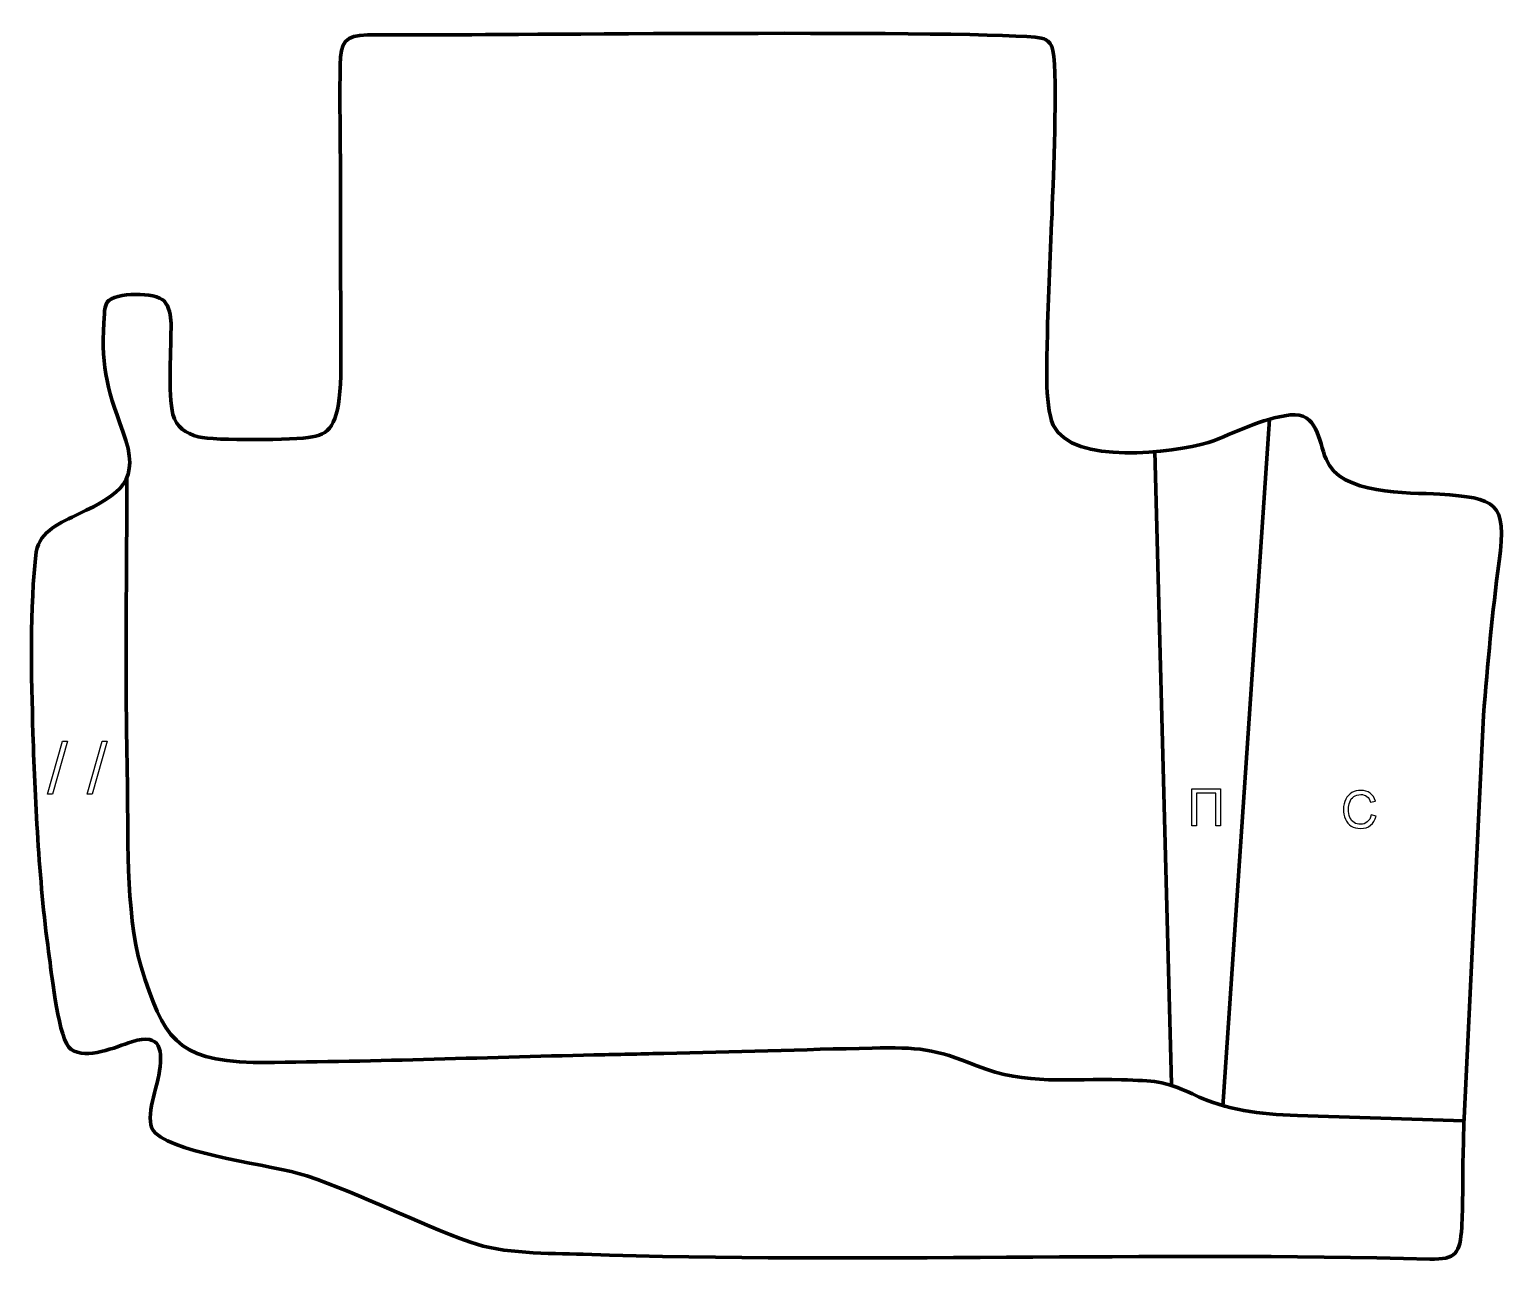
# Model space of a CAD drawing. Header units: millimetres. Extents: x -753 to -24, y 256 to 865.
import ezdxf

# ---------------------------------------------------------------- set-up
doc = ezdxf.new("R2010")
doc.units = ezdxf.units.MM
doc.header["$MEASUREMENT"] = 0
doc.layers.add('layer 2', color=7, linetype='Continuous')
doc.layers.add('layer 3', color=7, linetype='Continuous')

msp = doc.modelspace()

# ---------------------------------------------------------------- linework, layer by layer
at = {"layer": 'layer 2', "color": 142, "lineweight": 158}
for points in [[(-141.7631, 672.8245), (-141.7631, 672.8245), (-164.746, 333.7972), (-164.746, 333.7972)], [(-198.3283, 656.8149), (-198.3283, 656.8149), (-190.1133, 345.028), (-190.1133, 345.028)]]:
    msp.add_open_spline(points, degree=3, dxfattribs=at)
msp.add_open_spline([(-45.8765, 326.7774), (-73.261, 327.6418), (-100.6456, 328.5026), (-128.03, 329.3705), (-128.03, 329.3705), (-147.4636, 330.156), (-161.9194, 331.6445), (-179.7632, 339.9919), (-179.7632, 339.9919), (-194.7198, 346.9886), (-198.2101, 346.2257), (-214.873, 347.0311), (-214.873, 347.0311), (-240.2458, 347.6753), (-261.7822, 344.0702), (-286.1581, 353.9294), (-286.1581, 353.9294), (-306.9998, 362.3591), (-315.1947, 363.143), (-337.861, 362.6444), (-337.861, 362.6444), (-372.0553, 361.8921), (-406.3092, 360.7736), (-440.5262, 360.0089), (-440.5262, 360.0089), (-440.5262, 360.0089), (-442.0303, 359.9756), (-442.0303, 359.9756), (-442.0303, 359.9756), (-452.5283, 359.7448), (-463.0263, 359.5139), (-473.5243, 359.2825), (-473.5243, 359.2825), (-473.5243, 359.2825), (-475.024, 359.2494), (-475.024, 359.2494), (-475.024, 359.2494), (-530.9274, 357.999), (-587.1822, 355.7924), (-643.0581, 355.5167), (-643.0581, 355.5167), (-681.6296, 356.9168), (-687.2393, 367.6435), (-698.3911, 402.6507), (-698.3911, 402.6507), (-706.4134, 430.4596), (-704.5535, 469.533), (-705.247, 499.0262), (-705.247, 499.0262), (-706.3372, 547.4392), (-705.526, 595.8012), (-705.3895, 644.2139)], degree=3, knots=[0, 0, 0, 0, 0.07142857, 0.07142857, 0.07142857, 0.07142857, 0.14285714, 0.14285714, 0.14285714, 0.14285714, 0.21428571, 0.21428571, 0.21428571, 0.21428571, 0.28571429, 0.28571429, 0.28571429, 0.28571429, 0.35714286, 0.35714286, 0.35714286, 0.35714286, 0.42857143, 0.42857143, 0.42857143, 0.42857143, 0.5, 0.5, 0.5, 0.5, 0.57142857, 0.57142857, 0.57142857, 0.57142857, 0.64285714, 0.64285714, 0.64285714, 0.64285714, 0.71428571, 0.71428571, 0.71428571, 0.71428571, 0.78571429, 0.78571429, 0.78571429, 0.78571429, 0.85714286, 0.85714286, 0.85714286, 0.85714286, 1, 1, 1, 1], dxfattribs=at)
at = {"layer": 'layer 2', "color": 142}
for points, knots in [([(-742.0802, 487.9463), (-742.0802, 487.9463), (-734.7777, 514.0518), (-734.7777, 514.0518), (-734.7777, 514.0518), (-734.7777, 514.0518), (-737.2589, 514.0518), (-737.2589, 514.0518), (-737.2589, 514.0518), (-737.2589, 514.0518), (-744.5614, 487.9463), (-744.5614, 487.9463), (-744.5614, 487.9463), (-744.5614, 487.9463), (-742.0802, 487.9463), (-742.0802, 487.9463)], [0, 0, 0, 0, 0.2, 0.2, 0.2, 0.2, 0.4, 0.4, 0.4, 0.4, 0.6, 0.6, 0.6, 0.6, 1, 1, 1, 1]), ([(-722.4776, 487.9463), (-722.4776, 487.9463), (-715.1751, 514.0518), (-715.1751, 514.0518), (-715.1751, 514.0518), (-715.1751, 514.0518), (-717.6563, 514.0518), (-717.6563, 514.0518), (-717.6563, 514.0518), (-717.6563, 514.0518), (-724.9588, 487.9463), (-724.9588, 487.9463), (-724.9588, 487.9463), (-724.9588, 487.9463), (-722.4776, 487.9463), (-722.4776, 487.9463)], [0, 0, 0, 0, 0.2, 0.2, 0.2, 0.2, 0.4, 0.4, 0.4, 0.4, 0.6, 0.6, 0.6, 0.6, 1, 1, 1, 1]), ([(-165.914, 490.5135), (-165.914, 490.5135), (-180.1888, 490.5135), (-180.1888, 490.5135), (-180.1888, 490.5135), (-180.1888, 490.5135), (-180.1888, 472.3271), (-180.1888, 472.3271), (-180.1888, 472.3271), (-180.1888, 472.3271), (-177.7758, 472.3271), (-177.7758, 472.3271), (-177.7758, 472.3271), (-177.7758, 472.3271), (-177.7758, 488.3799), (-177.7758, 488.3799), (-177.7758, 488.3799), (-177.7758, 488.3799), (-168.327, 488.3799), (-168.327, 488.3799), (-168.327, 488.3799), (-168.327, 488.3799), (-168.327, 472.3271), (-168.327, 472.3271), (-168.327, 472.3271), (-168.327, 472.3271), (-165.914, 472.3271), (-165.914, 472.3271), (-165.914, 472.3271), (-165.914, 472.3271), (-165.914, 490.5135), (-165.914, 490.5135)], [0, 0, 0, 0, 0.11111111, 0.11111111, 0.11111111, 0.11111111, 0.22222222, 0.22222222, 0.22222222, 0.22222222, 0.33333333, 0.33333333, 0.33333333, 0.33333333, 0.44444444, 0.44444444, 0.44444444, 0.44444444, 0.55555556, 0.55555556, 0.55555556, 0.55555556, 0.66666667, 0.66666667, 0.66666667, 0.66666667, 0.77777778, 0.77777778, 0.77777778, 0.77777778, 1, 1, 1, 1]), ([(-91.6615, 477.6328), (-91.6615, 477.6328), (-89.2485, 477.0232), (-89.2485, 477.0232), (-89.2485, 477.0232), (-89.7523, 475.0463), (-90.6582, 473.5434), (-91.9663, 472.5063), (-91.9663, 472.5063), (-93.2744, 471.4691), (-94.8746, 470.9484), (-96.7669, 470.9484), (-96.7669, 470.9484), (-98.7227, 470.9484), (-100.3144, 471.3463), (-101.5421, 472.1464), (-101.5421, 472.1464), (-102.7698, 472.9423), (-103.7011, 474.098), (-104.3403, 475.6093), (-104.3403, 475.6093), (-104.9796, 477.1248), (-105.3013, 478.7462), (-105.3013, 480.4819), (-105.3013, 480.4819), (-105.3013, 482.3742), (-104.9415, 484.0252), (-104.2176, 485.4349), (-104.2176, 485.4349), (-103.4937, 486.8446), (-102.465, 487.9156), (-101.1315, 488.648), (-101.1315, 488.648), (-99.798, 489.3803), (-98.329, 489.7444), (-96.7288, 489.7444), (-96.7288, 489.7444), (-94.9085, 489.7444), (-93.3802, 489.283), (-92.1441, 488.3559), (-92.1441, 488.3559), (-90.9037, 487.4288), (-90.0401, 486.1291), (-89.5533, 484.4527), (-89.5533, 484.4527), (-89.5533, 484.4527), (-91.9155, 483.8939), (-91.9155, 483.8939), (-91.9155, 483.8939), (-92.3346, 485.2147), (-92.9484, 486.1799), (-93.7485, 486.7811), (-93.7485, 486.7811), (-94.5486, 487.3864), (-95.5562, 487.687), (-96.7711, 487.687), (-96.7711, 487.687), (-98.1639, 487.687), (-99.3323, 487.3526), (-100.2679, 486.6837), (-100.2679, 486.6837), (-101.2034, 486.0148), (-101.8638, 485.1131), (-102.2406, 483.9871), (-102.2406, 483.9871), (-102.6216, 482.8568), (-102.8121, 481.6926), (-102.8121, 480.4946), (-102.8121, 480.4946), (-102.8121, 478.9494), (-102.5877, 477.599), (-102.139, 476.4475), (-102.139, 476.4475), (-101.6903, 475.2918), (-100.9918, 474.4324), (-100.0435, 473.8609), (-100.0435, 473.8609), (-99.0952, 473.2894), (-98.0708, 473.0058), (-96.9659, 473.0058), (-96.9659, 473.0058), (-95.6197, 473.0058), (-94.4851, 473.3953), (-93.5538, 474.17), (-93.5538, 474.17), (-92.6225, 474.9489), (-91.9917, 476.1004), (-91.6615, 477.6328)], [0, 0, 0, 0, 0.04347826, 0.04347826, 0.04347826, 0.04347826, 0.08695652, 0.08695652, 0.08695652, 0.08695652, 0.13043478, 0.13043478, 0.13043478, 0.13043478, 0.17391304, 0.17391304, 0.17391304, 0.17391304, 0.2173913, 0.2173913, 0.2173913, 0.2173913, 0.26086957, 0.26086957, 0.26086957, 0.26086957, 0.30434783, 0.30434783, 0.30434783, 0.30434783, 0.34782609, 0.34782609, 0.34782609, 0.34782609, 0.39130435, 0.39130435, 0.39130435, 0.39130435, 0.43478261, 0.43478261, 0.43478261, 0.43478261, 0.47826087, 0.47826087, 0.47826087, 0.47826087, 0.52173913, 0.52173913, 0.52173913, 0.52173913, 0.56521739, 0.56521739, 0.56521739, 0.56521739, 0.60869565, 0.60869565, 0.60869565, 0.60869565, 0.65217391, 0.65217391, 0.65217391, 0.65217391, 0.69565217, 0.69565217, 0.69565217, 0.69565217, 0.73913043, 0.73913043, 0.73913043, 0.73913043, 0.7826087, 0.7826087, 0.7826087, 0.7826087, 0.82608696, 0.82608696, 0.82608696, 0.82608696, 0.86956522, 0.86956522, 0.86956522, 0.86956522, 0.91304348, 0.91304348, 0.91304348, 0.91304348, 1, 1, 1, 1])]:
    msp.add_open_spline(points, degree=3, knots=knots, dxfattribs=at)
at = {"layer": 'layer 3', "color": 242, "lineweight": 158}
msp.add_open_spline([(-586.7464, 862.3194), (-597.9246, 862.2382), (-599.9493, 858.9775), (-600.1947, 847.5174), (-600.1947, 847.5174), (-600.5561, 830.6358), (-600.1334, 812.7591), (-600.0984, 795.7657), (-600.0984, 795.7657), (-600.0296, 762.3933), (-599.9608, 729.021), (-599.892, 695.6487), (-599.892, 695.6487), (-599.892, 695.6487), (-599.8889, 694.1544), (-599.8889, 694.1544), (-599.8889, 694.1544), (-600.7623, 671.8288), (-604.3322, 665.7129), (-613.9702, 664.0366), (-613.9702, 664.0366), (-622.5729, 662.5404), (-662.2771, 662.0472), (-670.1968, 664.1561), (-670.1968, 664.1561), (-676.3096, 665.7839), (-681.2296, 668.9987), (-682.7457, 675.0951), (-682.7457, 675.0951), (-685.2344, 685.1019), (-683.5733, 708.4786), (-683.6559, 720.0083), (-683.6559, 720.0083), (-683.9148, 724.1049), (-684.429, 727.9481), (-687.1059, 731.1929), (-687.1059, 731.1929), (-691.0542, 735.3913), (-711.3979, 735.6535), (-715.15, 730.5179), (-715.15, 730.5179), (-716.0239, 729.3218), (-716.3945, 726.5343), (-716.5509, 724.7498), (-716.5509, 724.7498), (-718.4385, 700.3215), (-715.8229, 689.3899), (-707.3601, 666.7241), (-707.3601, 666.7241), (-698.2546, 642.3366), (-708.5998, 635.9936), (-729.1808, 626.0607), (-729.1808, 626.0607), (-737.8269, 621.9468), (-748.373, 617.7416), (-750.1313, 607.4582), (-750.1313, 607.4582), (-753.4369, 580.1617), (-752.6104, 545.5282), (-751.7529, 517.9357), (-751.7529, 517.9357), (-750.6439, 482.2452), (-748.6111, 442.1941), (-743.5905, 406.8791), (-743.5905, 406.8791), (-742.3968, 398.4905), (-739.169, 366.2661), (-732.9984, 362.0407), (-732.9984, 362.0407), (-725.1908, 356.6943), (-711.0114, 363.1803), (-703.0197, 365.7517), (-703.0197, 365.7517), (-688.0588, 370.5656), (-687.6624, 361.1482), (-689.6704, 349.1799), (-689.6704, 349.1799), (-690.8512, 342.1421), (-697.5183, 326.1023), (-691.3311, 320.6443), (-691.3311, 320.6443), (-679.1604, 309.9078), (-634.5127, 305.337), (-616.5967, 299.5666), (-616.5967, 299.5666), (-588.746, 290.1442), (-563.1327, 276.6777), (-535.9714, 266.8824), (-535.9714, 266.8824), (-519.8705, 261.0758), (-497.6636, 261.4884), (-480.3577, 260.9277), (-480.3577, 260.9277), (-341.2176, 256.4201), (-201.8972, 262.244), (-62.6993, 258.6089), (-62.6993, 258.6089), (-49.7183, 258.2661), (-47.8525, 261.3948), (-46.9959, 274.2259), (-46.9959, 274.2259), (-46.3131, 284.4524), (-46.595, 296.4968), (-46.3628, 306.9754), (-46.3628, 306.9754), (-46.2068, 314.0152), (-46.0185, 321.0571), (-45.8436, 328.0967), (-45.8436, 328.0967), (-45.8436, 328.0967), (-36.3187, 526.6666), (-36.3187, 526.6666), (-36.3187, 526.6666), (-34.0434, 552.4159), (-32.0524, 577.0592), (-28.4983, 602.735), (-28.4983, 602.735), (-24.4356, 632.0855), (-30.3615, 634.0043), (-57.7625, 635.8182), (-57.7625, 635.8182), (-73.8458, 636.7297), (-106.5053, 635.2285), (-113.916, 653.0955), (-113.916, 653.0955), (-117.7596, 662.3624), (-118.0989, 676.4927), (-131.6055, 674.8977), (-131.6055, 674.8977), (-145.9088, 673.2087), (-158.5762, 666.1311), (-171.9614, 661.2545), (-171.9614, 661.2545), (-189.568, 656.4584), (-238.7145, 649.7848), (-248.467, 669.8929), (-248.467, 669.8929), (-253.0599, 680.4364), (-251.4821, 703.3935), (-251.3382, 715.7088), (-251.3382, 715.7088), (-250.9498, 737.6753), (-249.5307, 760.2667), (-248.7844, 782.3202), (-248.7844, 782.3202), (-248.371, 794.3953), (-245.9696, 848.7299), (-249.2194, 856.603), (-249.2194, 856.603), (-249.9075, 858.27), (-251.2093, 859.5025), (-252.9009, 860.4081), (-252.9009, 860.4081), (-261.4645, 864.993), (-522.2383, 862.4134), (-548.5007, 862.3764), (-548.5007, 862.3764), (-561.2492, 862.3589), (-573.9978, 862.3408), (-586.7464, 862.3194)], degree=3, knots=[0, 0, 0, 0, 0.02439024, 0.02439024, 0.02439024, 0.02439024, 0.04878049, 0.04878049, 0.04878049, 0.04878049, 0.07317073, 0.07317073, 0.07317073, 0.07317073, 0.09756098, 0.09756098, 0.09756098, 0.09756098, 0.12195122, 0.12195122, 0.12195122, 0.12195122, 0.14634146, 0.14634146, 0.14634146, 0.14634146, 0.17073171, 0.17073171, 0.17073171, 0.17073171, 0.19512195, 0.19512195, 0.19512195, 0.19512195, 0.2195122, 0.2195122, 0.2195122, 0.2195122, 0.24390244, 0.24390244, 0.24390244, 0.24390244, 0.26829268, 0.26829268, 0.26829268, 0.26829268, 0.29268293, 0.29268293, 0.29268293, 0.29268293, 0.31707317, 0.31707317, 0.31707317, 0.31707317, 0.34146341, 0.34146341, 0.34146341, 0.34146341, 0.36585366, 0.36585366, 0.36585366, 0.36585366, 0.3902439, 0.3902439, 0.3902439, 0.3902439, 0.41463415, 0.41463415, 0.41463415, 0.41463415, 0.43902439, 0.43902439, 0.43902439, 0.43902439, 0.46341463, 0.46341463, 0.46341463, 0.46341463, 0.48780488, 0.48780488, 0.48780488, 0.48780488, 0.51219512, 0.51219512, 0.51219512, 0.51219512, 0.53658537, 0.53658537, 0.53658537, 0.53658537, 0.56097561, 0.56097561, 0.56097561, 0.56097561, 0.58536585, 0.58536585, 0.58536585, 0.58536585, 0.6097561, 0.6097561, 0.6097561, 0.6097561, 0.63414634, 0.63414634, 0.63414634, 0.63414634, 0.65853659, 0.65853659, 0.65853659, 0.65853659, 0.68292683, 0.68292683, 0.68292683, 0.68292683, 0.70731707, 0.70731707, 0.70731707, 0.70731707, 0.73170732, 0.73170732, 0.73170732, 0.73170732, 0.75609756, 0.75609756, 0.75609756, 0.75609756, 0.7804878, 0.7804878, 0.7804878, 0.7804878, 0.80487805, 0.80487805, 0.80487805, 0.80487805, 0.82926829, 0.82926829, 0.82926829, 0.82926829, 0.85365854, 0.85365854, 0.85365854, 0.85365854, 0.87804878, 0.87804878, 0.87804878, 0.87804878, 0.90243902, 0.90243902, 0.90243902, 0.90243902, 0.92682927, 0.92682927, 0.92682927, 0.92682927, 0.95121951, 0.95121951, 0.95121951, 0.95121951, 1, 1, 1, 1], dxfattribs=at)

doc.saveas('drawing.dxf')
